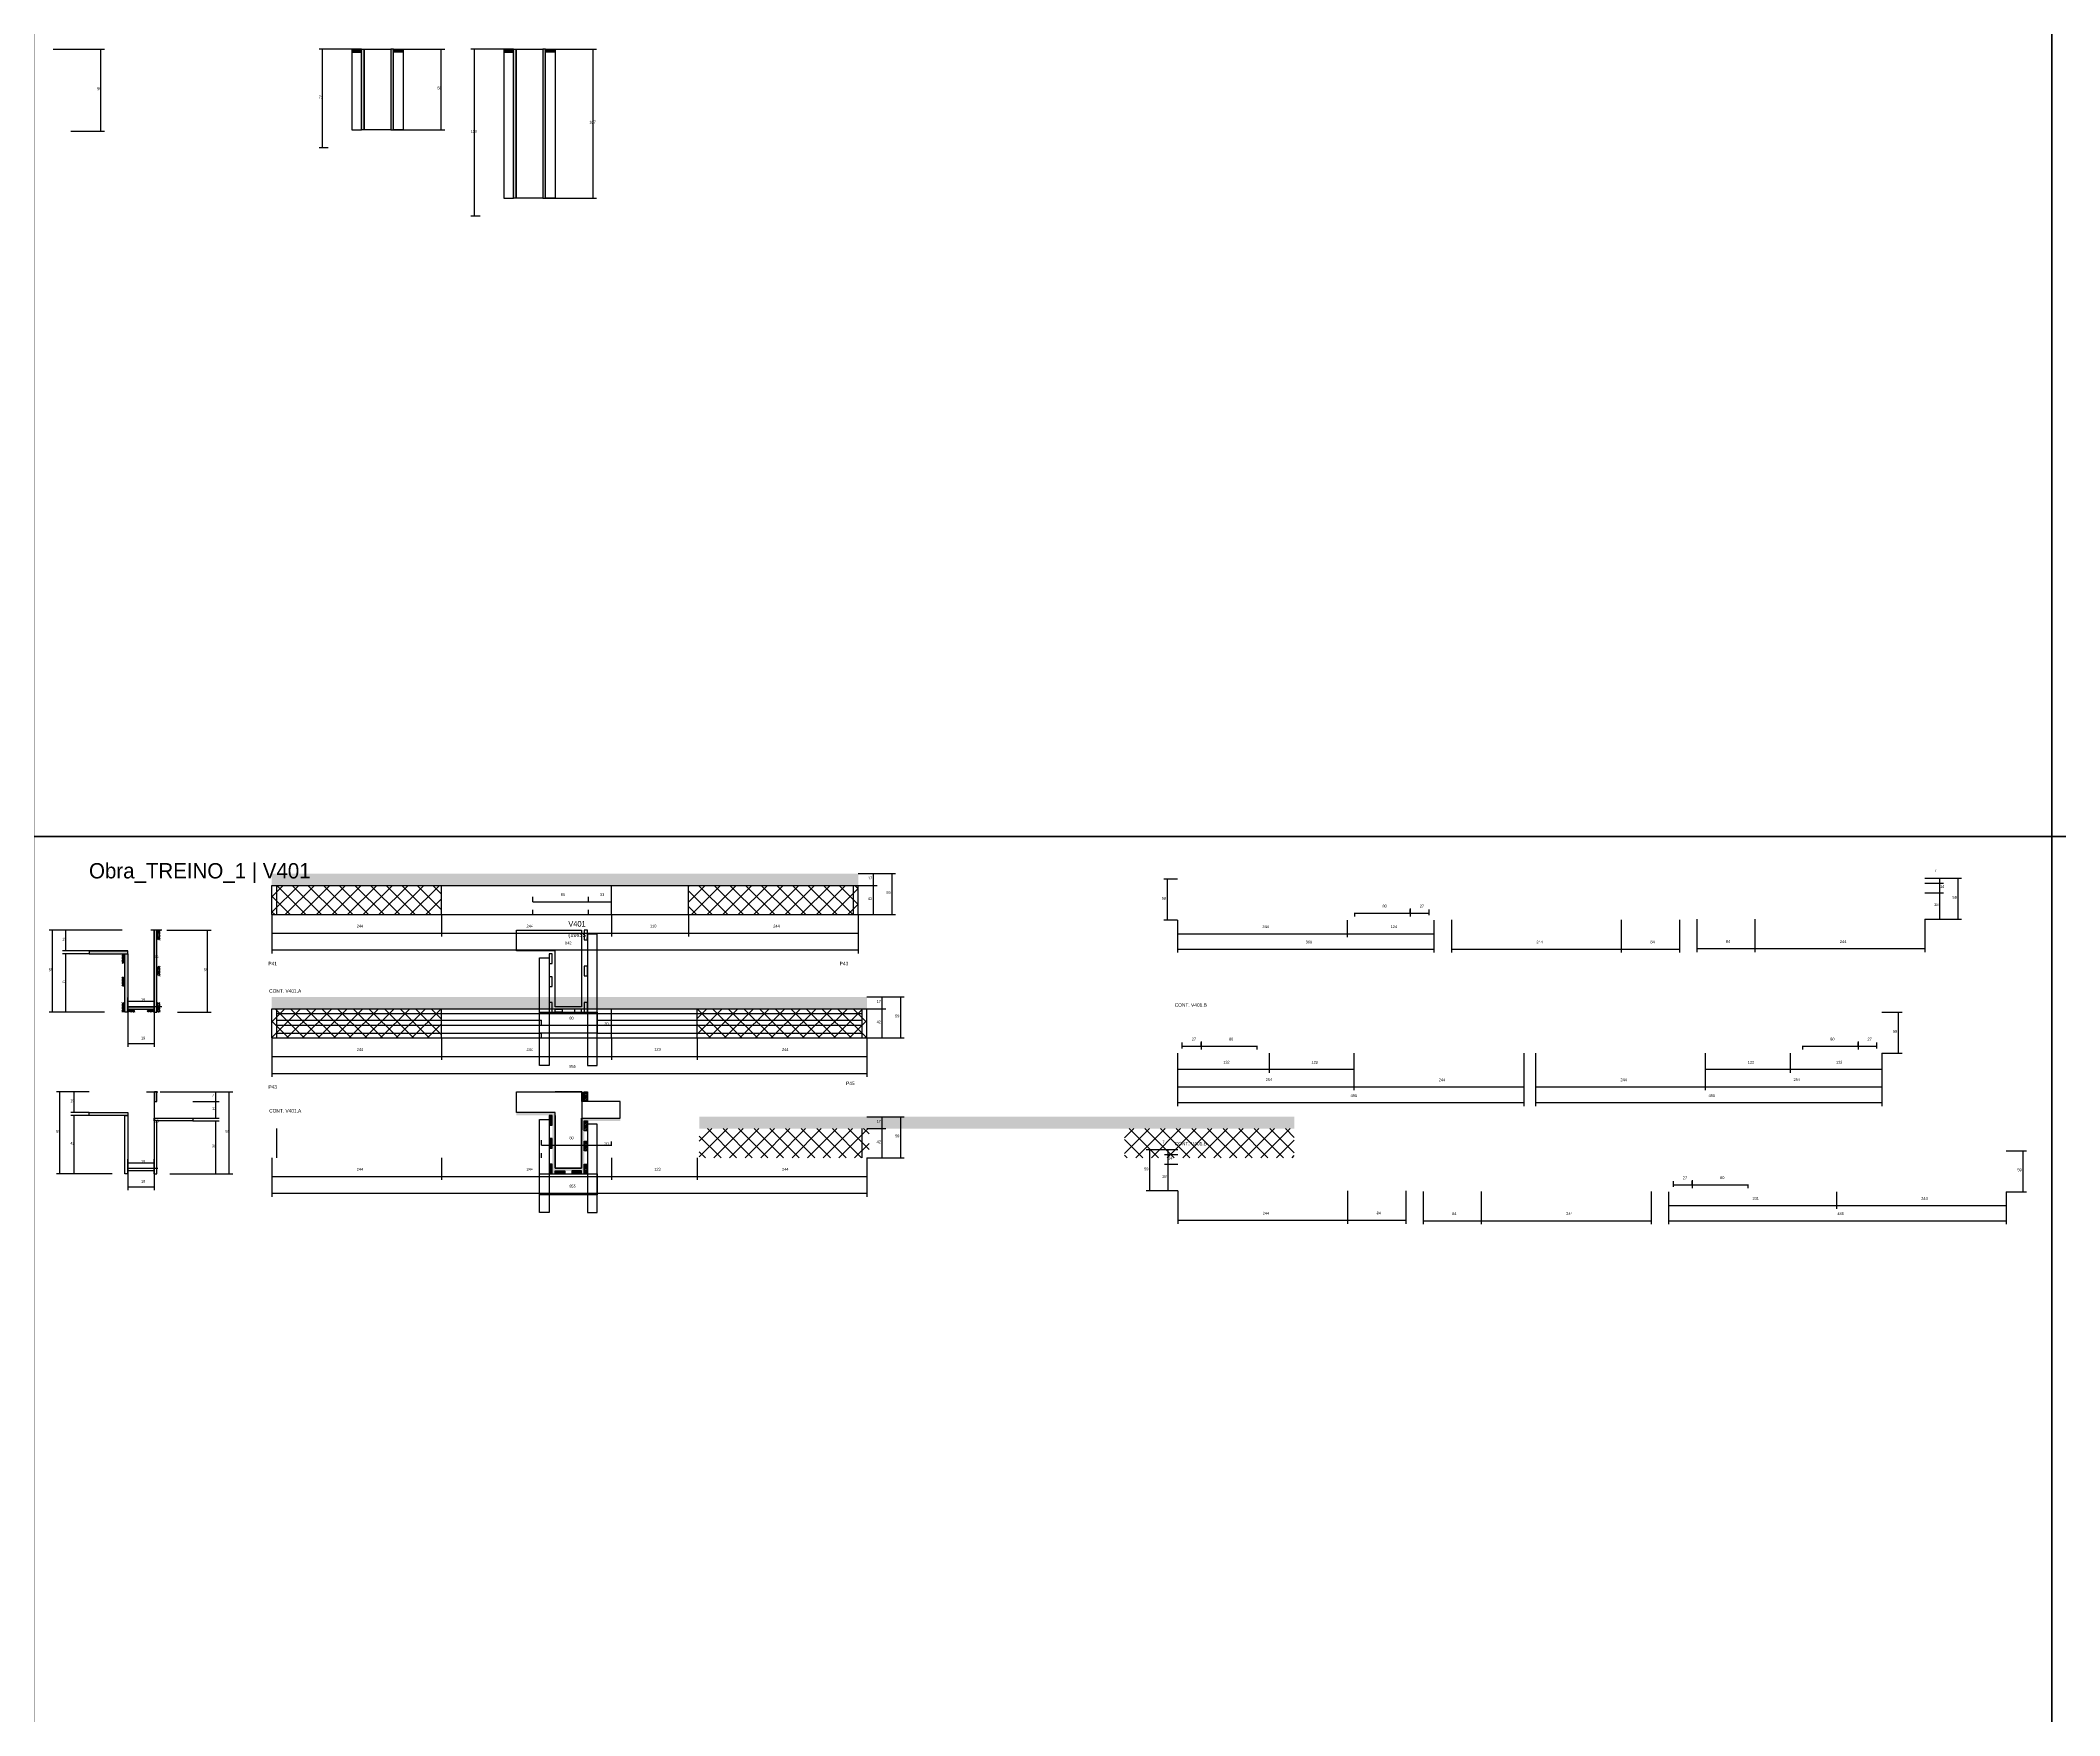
# Model space of a CAD drawing. Header units: metres. Extents: x -132 to 34800, y -36000 to 1848.
# Drawn here: x 29010 to 31911, y -3062 to -656 of the extents above; entities that cross this region are included whole.
import ezdxf

# ---------------------------------------------------------------- set-up
doc = ezdxf.new("R2010")
doc.units = ezdxf.units.M
for name, color, linetype in [('CELL_BORDER', 8, 'Continuous'), ('CONCRETO', 251, 'Continuous'), ('COTA', 4, 'Continuous'), ('Cota Seção (2x)', 4, 'Continuous'), ('Hachura', 253, 'Continuous'), ('LABEL_ID', 3, 'Continuous'), ('Madeira', 126, 'Continuous'), ('NOMENCLATURA', 7, 'Continuous'), ('Painéis', 200, 'Continuous'), ('REAPROVEITAMENTO', 251, 'Continuous'), ('SARR_2.2x7', 40, 'Continuous'), ('SARR_3.5x7', 81, 'Continuous'), ('Texto Seção', 7, 'Continuous')]:
    doc.layers.add(name, color=color, linetype=linetype)

msp = doc.modelspace()

# ---------------------------------------------------------------- hatches: boundary and pattern name
at = {"layer": 'COTA'}
h = msp.add_hatch(dxfattribs=at)
h.set_pattern_fill('AR-CONC', scale=0.03)
h.paths.add_polyline_path([(30185.1, -1870), (30185.1, -1853), (30185.1, -1853), (29342.6, -1853), (29342.6, -1853), (29342.6, -1870), (29342.6, -1870), (30185.1, -1870)])
h = msp.add_hatch(dxfattribs=at)
h.set_pattern_fill('AR-CONC', scale=0.03)
h.paths.add_polyline_path([(30197.6, -2047.2), (30197.6, -2030.2), (30197.6, -2030.2), (29342.6, -2030.2), (29342.6, -2030.2), (29342.6, -2047.2), (29342.6, -2047.2), (30197.6, -2047.2)])
h = msp.add_hatch(dxfattribs=at)
h.set_pattern_fill('AR-CONC', scale=0.03)
h.paths.add_polyline_path([(30811.6, -2219.4), (30811.6, -2202.4), (30811.6, -2202.4), (29956.6, -2202.4), (29956.6, -2202.4), (29956.6, -2219.4), (29956.6, -2219.4), (30811.6, -2219.4)])
at = {"layer": 'Hachura'}
h = msp.add_hatch(dxfattribs=at)
h.set_pattern_fill('ANSI31', scale=0.5)
h.paths.add_polyline_path([(29471.5, -673.2), (29471.5, -668.8), (29471.5, -668.8), (29457.5, -668.8), (29457.5, -668.8), (29457.5, -673.2), (29457.5, -673.2), (29471.5, -673.2)])
h = msp.add_hatch(color=8, dxfattribs=at)
h.dxf.hatch_style = 1
h.paths.add_polyline_path([(29471.5, -784.8), (29475.5, -784.8), (29475.5, -784.8), (29475.5, -668.8), (29475.5, -668.8), (29471.5, -668.8), (29471.5, -668.8), (29471.5, -784.8)])
h = msp.add_hatch(color=8, dxfattribs=at)
h.dxf.hatch_style = 1
h.paths.add_polyline_path([(29513.5, -784.8), (29517.5, -784.8), (29517.5, -784.8), (29517.5, -668.8), (29517.5, -668.8), (29513.5, -668.8), (29513.5, -668.8), (29513.5, -784.8)])
h = msp.add_hatch(dxfattribs=at)
h.set_pattern_fill('ANSI31', scale=0.5)
h.paths.add_polyline_path([(29517.5, -673.2), (29517.5, -668.8), (29517.5, -668.8), (29531.5, -668.8), (29531.5, -668.8), (29531.5, -673.2), (29531.5, -673.2), (29517.5, -673.2)])
h = msp.add_hatch(dxfattribs=at)
h.set_pattern_fill('ANSI31', scale=0.5)
h.paths.add_polyline_path([(29689.9, -673.2), (29689.9, -668.8), (29689.9, -668.8), (29675.9, -668.8), (29675.9, -668.8), (29675.9, -673.2), (29675.9, -673.2), (29689.9, -673.2)])
h = msp.add_hatch(color=8, dxfattribs=at)
h.dxf.hatch_style = 1
h.paths.add_polyline_path([(29689.9, -882.8), (29693.9, -882.8), (29693.9, -882.8), (29693.9, -668.8), (29693.9, -668.8), (29689.9, -668.8), (29689.9, -668.8), (29689.9, -882.8)])
h = msp.add_hatch(color=8, dxfattribs=at)
h.dxf.hatch_style = 1
h.paths.add_polyline_path([(29731.9, -882.8), (29735.9, -882.8), (29735.9, -882.8), (29735.9, -668.8), (29735.9, -668.8), (29731.9, -668.8), (29731.9, -668.8), (29731.9, -882.8)])
h = msp.add_hatch(dxfattribs=at)
h.set_pattern_fill('ANSI31', scale=0.5)
h.paths.add_polyline_path([(29735.9, -673.2), (29735.9, -668.8), (29735.9, -668.8), (29749.9, -668.8), (29749.9, -668.8), (29749.9, -673.2), (29749.9, -673.2), (29735.9, -673.2)])
h = msp.add_hatch(color=8, dxfattribs=at)
h.dxf.hatch_style = 1
h.paths.add_polyline_path([(29177.6, -1934.2), (29173.6, -1934.2), (29173.6, -1934.2), (29173.6, -2052.2), (29173.6, -2052.2), (29177.6, -2052.2), (29177.6, -2052.2), (29177.6, -1934.2)])
h = msp.add_hatch(dxfattribs=at)
h.set_pattern_fill('ANSI31', scale=0.5)
h.paths.add_polyline_path([(29177.6, -1948.2), (29182, -1948.2), (29182, -1948.2), (29182, -1934.2), (29182, -1934.2), (29177.6, -1934.2), (29177.6, -1934.2), (29177.6, -1948.2)])
h = msp.add_hatch(color=8, dxfattribs=at)
h.dxf.hatch_style = 1
h.paths.add_polyline_path([(29135.6, -1968.2), (29135.6, -1964.2), (29135.6, -1964.2), (29080, -1964.2), (29080, -1964.2), (29080, -1968.2), (29080, -1968.2), (29135.6, -1968.2)])
h = msp.add_hatch(dxfattribs=at)
h.set_pattern_fill('ANSI31', scale=0.5)
h.paths.add_polyline_path([(29127.2, -1982.2), (29131.6, -1982.2), (29131.6, -1982.2), (29131.6, -1968.2), (29131.6, -1968.2), (29127.2, -1968.2), (29127.2, -1968.2), (29127.2, -1982.2)])
h = msp.add_hatch(color=8, dxfattribs=at)
h.dxf.hatch_style = 1
h.paths.add_polyline_path([(29135.6, -1964.2), (29131.6, -1964.2), (29131.6, -1964.2), (29131.6, -2052.2), (29131.6, -2052.2), (29135.6, -2052.2), (29135.6, -2052.2), (29135.6, -1964.2)])
h = msp.add_hatch(dxfattribs=at)
h.set_pattern_fill('ANSI31', scale=0.5)
h.paths.add_polyline_path([(29127.2, -2015.2), (29131.6, -2015.2), (29131.6, -2015.2), (29131.6, -2001.2), (29131.6, -2001.2), (29127.2, -2001.2), (29127.2, -2001.2), (29127.2, -2015.2)])
h = msp.add_hatch(dxfattribs=at)
h.set_pattern_fill('ANSI31', scale=0.5)
h.paths.add_polyline_path([(29177.6, -1999.8), (29182, -1999.8), (29182, -1999.8), (29182, -1985.8), (29182, -1985.8), (29177.6, -1985.8), (29177.6, -1985.8), (29177.6, -1999.8)])
h = msp.add_hatch(dxfattribs=at)
h.set_pattern_fill('ANSI31', scale=0.5)
h.paths.add_polyline_path([(29127.2, -2052.2), (29131.6, -2052.2), (29131.6, -2052.2), (29131.6, -2038.2), (29131.6, -2038.2), (29127.2, -2038.2), (29127.2, -2038.2), (29127.2, -2052.2)])
h = msp.add_hatch(color=8, dxfattribs=at)
h.dxf.hatch_style = 1
h.paths.add_polyline_path([(29173.6, -2047.8), (29173.6, -2044.2), (29173.6, -2044.2), (29135.6, -2044.2), (29135.6, -2044.2), (29135.6, -2047.8), (29135.6, -2047.8), (29173.6, -2047.8)])
h = msp.add_hatch(dxfattribs=at)
h.set_pattern_fill('ANSI31', scale=0.5)
h.paths.add_polyline_path([(29135.6, -2052.2), (29135.6, -2047.8), (29135.6, -2047.8), (29145.6, -2047.8), (29145.6, -2047.8), (29145.6, -2052.2), (29145.6, -2052.2), (29135.6, -2052.2)])
h = msp.add_hatch(dxfattribs=at)
h.set_pattern_fill('ANSI31', scale=0.5)
h.paths.add_polyline_path([(29173.6, -2052.2), (29173.6, -2047.8), (29173.6, -2047.8), (29163.6, -2047.8), (29163.6, -2047.8), (29163.6, -2052.2), (29163.6, -2052.2), (29173.6, -2052.2)])
h = msp.add_hatch(dxfattribs=at)
h.set_pattern_fill('ANSI31', scale=0.5)
h.paths.add_polyline_path([(29177.6, -2052.2), (29182, -2052.2), (29182, -2052.2), (29182, -2038.2), (29182, -2038.2), (29177.6, -2038.2), (29177.6, -2038.2), (29177.6, -2052.2)])
h = msp.add_hatch(color=8, dxfattribs=at)
h.dxf.hatch_style = 1
h.paths.add_polyline_path([(29791.6, -2166.4), (29788, -2166.4), (29788, -2166.4), (29788, -2180.4), (29788, -2180.4), (29791.6, -2180.4), (29791.6, -2180.4), (29791.6, -2166.4)])
h = msp.add_hatch(dxfattribs=at)
h.set_pattern_fill('ANSI31', scale=0.5)
h.paths.add_polyline_path([(29796, -2180.4), (29791.6, -2180.4), (29791.6, -2180.4), (29791.6, -2166.4), (29791.6, -2166.4), (29796, -2166.4), (29796, -2166.4), (29796, -2180.4)])
h = msp.add_hatch(color=8, dxfattribs=at)
h.dxf.hatch_style = 1
h.paths.add_polyline_path([(29694, -2200.4), (29694, -2196.4), (29694, -2196.4), (29749.6, -2196.4), (29749.6, -2196.4), (29749.6, -2200.4), (29749.6, -2200.4), (29694, -2200.4)])
h = msp.add_hatch(dxfattribs=at)
h.set_pattern_fill('ANSI31', scale=0.5)
h.paths.add_polyline_path([(29741.2, -2214.4), (29745.6, -2214.4), (29745.6, -2214.4), (29745.6, -2200.4), (29745.6, -2200.4), (29741.2, -2200.4), (29741.2, -2200.4), (29741.2, -2214.4)])
h = msp.add_hatch(color=8, dxfattribs=at)
h.dxf.hatch_style = 1
h.paths.add_polyline_path([(29745.6, -2196.4), (29749.6, -2196.4), (29749.6, -2196.4), (29749.6, -2284.4), (29749.6, -2284.4), (29745.6, -2284.4), (29745.6, -2284.4), (29745.6, -2196.4)])
h = msp.add_hatch(color=8, dxfattribs=at)
h.dxf.hatch_style = 1
h.paths.add_polyline_path([(29787.6, -2204.4), (29791.6, -2204.4), (29791.6, -2204.4), (29791.6, -2284.4), (29791.6, -2284.4), (29787.6, -2284.4), (29787.6, -2284.4), (29787.6, -2204.4)])
h = msp.add_hatch(color=8, dxfattribs=at)
h.dxf.hatch_style = 1
h.paths.add_polyline_path([(29787.6, -2208.4), (29787.6, -2204.4), (29787.6, -2204.4), (29843.2, -2204.4), (29843.2, -2204.4), (29843.2, -2208.4), (29843.2, -2208.4), (29787.6, -2208.4)])
h = msp.add_hatch(dxfattribs=at)
h.set_pattern_fill('ANSI31', scale=0.5)
h.paths.add_polyline_path([(29741.2, -2247.4), (29745.6, -2247.4), (29745.6, -2247.4), (29745.6, -2233.4), (29745.6, -2233.4), (29741.2, -2233.4), (29741.2, -2233.4), (29741.2, -2247.4)])
h = msp.add_hatch(dxfattribs=at)
h.set_pattern_fill('ANSI31', scale=0.5)
h.paths.add_polyline_path([(29796, -2222.4), (29791.6, -2222.4), (29791.6, -2222.4), (29791.6, -2208.4), (29791.6, -2208.4), (29796, -2208.4), (29796, -2208.4), (29796, -2222.4)])
h = msp.add_hatch(dxfattribs=at)
h.set_pattern_fill('ANSI31', scale=0.5)
h.paths.add_polyline_path([(29796, -2251.4), (29791.6, -2251.4), (29791.6, -2251.4), (29791.6, -2237.4), (29791.6, -2237.4), (29796, -2237.4), (29796, -2237.4), (29796, -2251.4)])
h = msp.add_hatch(dxfattribs=at)
h.set_pattern_fill('ANSI31', scale=0.5)
h.paths.add_polyline_path([(29741.2, -2284.4), (29745.6, -2284.4), (29745.6, -2284.4), (29745.6, -2270.4), (29745.6, -2270.4), (29741.2, -2270.4), (29741.2, -2270.4), (29741.2, -2284.4)])
h = msp.add_hatch(color=8, dxfattribs=at)
h.dxf.hatch_style = 1
h.paths.add_polyline_path([(29749.6, -2280), (29749.6, -2276.4), (29749.6, -2276.4), (29787.6, -2276.4), (29787.6, -2276.4), (29787.6, -2280), (29787.6, -2280), (29749.6, -2280)])
h = msp.add_hatch(dxfattribs=at)
h.set_pattern_fill('ANSI31', scale=0.5)
h.paths.add_polyline_path([(29749.6, -2284.4), (29749.6, -2280), (29749.6, -2280), (29763.6, -2280), (29763.6, -2280), (29763.6, -2284.4), (29763.6, -2284.4), (29749.6, -2284.4)])
h = msp.add_hatch(dxfattribs=at)
h.set_pattern_fill('ANSI31', scale=0.5)
h.paths.add_polyline_path([(29787.6, -2284.4), (29787.6, -2280), (29787.6, -2280), (29773.6, -2280), (29773.6, -2280), (29773.6, -2284.4), (29773.6, -2284.4), (29787.6, -2284.4)])
h = msp.add_hatch(dxfattribs=at)
h.set_pattern_fill('ANSI31', scale=0.5)
h.paths.add_polyline_path([(29796, -2284.4), (29791.6, -2284.4), (29791.6, -2284.4), (29791.6, -2270.4), (29791.6, -2270.4), (29796, -2270.4), (29796, -2270.4), (29796, -2284.4)])
at = {"layer": 'REAPROVEITAMENTO'}
h = msp.add_hatch(dxfattribs=at)
h.set_pattern_fill('ANSI37', scale=5)
h.paths.add_polyline_path([(29342.6, -1870), (29342.6, -1912), (29342.6, -1912), (29586.6, -1912), (29586.6, -1912), (29586.6, -1870), (29586.6, -1870), (29342.6, -1870)])
h = msp.add_hatch(dxfattribs=at)
h.set_pattern_fill('ANSI37', scale=5)
h.paths.add_polyline_path([(29941.1, -1870), (29941.1, -1912), (29941.1, -1912), (30185.1, -1912), (30185.1, -1912), (30185.1, -1870), (30185.1, -1870), (29941.1, -1870)])
h = msp.add_hatch(dxfattribs=at)
h.set_pattern_fill('ANSI37', scale=5)
h.paths.add_polyline_path([(29342.6, -2047.2), (29342.6, -2089.2), (29342.6, -2089.2), (29586.6, -2089.2), (29586.6, -2089.2), (29586.6, -2047.2), (29586.6, -2047.2), (29342.6, -2047.2)])
h = msp.add_hatch(dxfattribs=at)
h.set_pattern_fill('ANSI37', scale=5)
h.paths.add_polyline_path([(29953.6, -2047.2), (29953.6, -2089.2), (29953.6, -2089.2), (30197.6, -2089.2), (30197.6, -2089.2), (30197.6, -2047.2), (30197.6, -2047.2), (29953.6, -2047.2)])
h = msp.add_hatch(dxfattribs=at)
h.set_pattern_fill('ANSI37', scale=5)
h.paths.add_polyline_path([(29956.6, -2219.4), (29956.6, -2261.4), (29956.6, -2261.4), (30200.6, -2261.4), (30200.6, -2261.4), (30200.6, -2219.4), (30200.6, -2219.4), (29956.6, -2219.4)])
h = msp.add_hatch(dxfattribs=at)
h.set_pattern_fill('ANSI37', scale=5)
h.paths.add_polyline_path([(30567.6, -2219.4), (30567.6, -2261.4), (30567.6, -2261.4), (30811.6, -2261.4), (30811.6, -2261.4), (30811.6, -2219.4), (30811.6, -2219.4), (30567.6, -2219.4)])

# ---------------------------------------------------------------- linework, layer by layer
at = {"layer": 'CELL_BORDER'}
for points in [[(29000, -1800), (31900, -1800), (31900, 0), (29000, 0)], [(31900, -1800), (34800, -1800), (34800, 0), (31900, 0)], [(29000, -3600), (31900, -3600), (31900, -1800), (29000, -1800)], [(31900, -3600), (34800, -3600), (34800, -1800), (31900, -1800)]]:
    msp.add_lwpolyline(points, close=True, dxfattribs=at)
at = {"layer": 'CONCRETO'}
for points in [[(29475.5, -668.8), (29475.5, -668.8), (29513.5, -668.8), (29513.5, -696.8), (29513.5, -696.8), (29513.5, -784.8), (29475.5, -784.8), (29475.5, -668.8)], [(29693.9, -668.8), (29693.9, -668.8), (29731.9, -668.8), (29731.9, -696.8), (29731.9, -696.8), (29731.9, -882.8), (29693.9, -882.8), (29693.9, -668.8)], [(29694, -1964.2), (29694, -1934.2), (29749.6, -1934.2), (29749.6, -1934.2), (29787.6, -1934.2), (29787.6, -2044.2), (29749.6, -2044.2), (29749.6, -1964.2)], [(29694, -2196.4), (29694, -2166.4), (29749.6, -2166.4), (29749.6, -2166.4), (29788, -2166.4), (29787.6, -2276.4), (29749.6, -2276.4), (29749.6, -2196.4)]]:
    msp.add_lwpolyline(points, close=True, dxfattribs=at)
msp.add_lwpolyline([(29749.6, -2200.4), (29749.6, -2276.4), (29787.6, -2276.4), (29787.6, -2204.4), (29843.2, -2204.4), (29843.2, -2180.4), (29788, -2180.4), (29788, -2166.4), (29749.6, -2166.4)], dxfattribs=at)
at = {"layer": 'COTA'}
for p, q in [((29028.5, -668.8), (29102, -668.8)), ((29097, -786.8), (29097, -668.8)), ((29471.5, -668.8), (29410.4, -668.8)), ((29415.4, -810.8), (29415.4, -668.8)), ((29517.5, -668.8), (29591, -668.8)), ((29586, -784.8), (29586, -668.8)), ((29689.9, -668.8), (29628.7, -668.8)), ((29633.7, -908.8), (29633.7, -668.8)), ((29735.9, -668.8), (29809.3, -668.8)), ((29804.3, -882.8), (29804.3, -668.8)), ((29053.7, -786.8), (29102, -786.8)), ((29423.7, -810.8), (29410.4, -810.8)), ((29517.5, -784.8), (29591, -784.8)), ((29735.9, -882.8), (29809.3, -882.8)), ((29642.1, -908.8), (29628.7, -908.8)), ((30185.1, -1853), (30212.1, -1853)), ((30207.1, -1870), (30207.1, -1853)), ((30185.1, -1870), (30212.1, -1870)), ((30185.1, -1870), (30212.1, -1870)), ((30207.1, -1912), (30207.1, -1870)), ((29342.6, -1912), (29342.6, -1943.5)), ((29342.6, -1912), (29342.6, -1967.8)), ((29586.6, -1912), (29586.6, -1943.5)), ((29586.6, -1912), (29586.6, -1943.5)), ((29717.6, -1893.5), (29717.6, -1888.5)), ((29717.6, -1893.5), (29797.6, -1893.5)), ((29797.6, -1893.5), (29797.6, -1888.5)), ((29830.6, -1912), (29830.6, -1943.5)), ((30185.1, -1912), (30185.1, -1967.8)), ((30185.1, -1912), (30212.1, -1912)), ((29127.6, -1934.2), (29022.6, -1934.2)), ((29027.6, -2052.2), (29027.6, -1934.2)), ((29080, -1934.2), (29041.9, -1934.2)), ((29046.9, -1964.2), (29046.9, -1934.2)), ((29191.6, -1934.2), (29255.4, -1934.2)), ((29250.4, -2052.2), (29250.4, -1934.2)), ((29342.6, -1938.5), (29586.6, -1938.5)), ((29586.6, -1938.5), (29830.6, -1938.5)), ((30643.8, -1920), (30643.8, -1944.4)), ((30643.8, -1920), (30643.8, -1966.5)), ((30643.8, -1939.4), (30887.8, -1939.4)), ((30887.8, -1920), (30887.8, -1944.4)), ((30887.8, -1920), (30887.8, -1944.4)), ((30887.8, -1939.4), (31012.3, -1939.4)), ((31012.3, -1920), (31012.3, -1944.4)), ((31012.3, -1920), (31012.3, -1966.5)), ((29080, -1964.2), (29041.9, -1964.2)), ((29080, -1968.2), (29041.9, -1968.2)), ((29046.9, -2052.2), (29046.9, -1968.2)), ((29342.6, -1962.8), (30185.1, -1962.8)), ((30643.8, -1961.5), (31012.3, -1961.5)), ((30197.6, -2030.2), (30224.6, -2030.2)), ((30219.6, -2047.2), (30219.6, -2030.2)), ((29102, -2052.2), (29022.6, -2052.2)), ((29102, -2052.2), (29041.9, -2052.2)), ((29135.6, -2052.2), (29135.6, -2101.9)), ((29173.6, -2052.2), (29173.6, -2101.9)), ((29207.2, -2052.2), (29255.4, -2052.2)), ((30197.6, -2047.2), (30224.6, -2047.2)), ((30197.6, -2047.2), (30224.6, -2047.2)), ((30219.6, -2089.2), (30219.6, -2047.2)), ((29730.1, -2070.7), (29730.1, -2065.7)), ((29730.1, -2070.7), (29810.1, -2070.7)), ((29810.1, -2070.7), (29810.1, -2065.7)), ((29135.6, -2096.9), (29173.6, -2096.9)), ((29342.6, -2089.2), (29342.6, -2120.7)), ((29342.6, -2089.2), (29342.6, -2145)), ((29342.6, -2115.7), (29586.6, -2115.7)), ((29586.6, -2089.2), (29586.6, -2120.7)), ((29586.6, -2089.2), (29586.6, -2120.7)), ((29586.6, -2115.7), (29830.6, -2115.7)), ((29830.6, -2089.2), (29830.6, -2120.7)), ((30197.6, -2089.2), (30197.6, -2145)), ((30197.6, -2089.2), (30224.6, -2089.2)), ((30643.8, -2111.1), (30643.8, -2139.2)), ((30643.8, -2111.1), (30643.8, -2187)), ((30775.3, -2111.1), (30775.3, -2139.2)), ((30897.3, -2111.1), (30897.3, -2164.3)), ((31141.3, -2111.1), (31141.3, -2164.3)), ((31141.3, -2111.1), (31141.3, -2187)), ((31158.1, -2111.1), (31158.1, -2164.3)), ((31158.1, -2111.1), (31158.1, -2187)), ((31402.1, -2111.1), (31402.1, -2164.3)), ((31524.1, -2111.1), (31524.1, -2139.2)), ((31655.6, -2111.1), (31655.6, -2139.2)), ((31655.6, -2111.1), (31655.6, -2187)), ((29342.6, -2140), (30197.6, -2140)), ((30643.8, -2134.2), (30775.3, -2134.2)), ((31524.1, -2134.2), (31655.6, -2134.2)), ((29080, -2166.4), (29033.2, -2166.4)), ((29038.2, -2284.4), (29038.2, -2166.4)), ((29080, -2166.4), (29053.7, -2166.4)), ((29058.7, -2196.4), (29058.7, -2166.4)), ((29182, -2166.4), (29286.5, -2166.4)), ((29229.2, -2166.4), (29267.2, -2166.4)), ((29262.2, -2180.4), (29262.2, -2166.4)), ((29281.5, -2284.4), (29281.5, -2166.4)), ((30897.3, -2159.3), (31141.3, -2159.3)), ((31158.1, -2159.3), (31402.1, -2159.3)), ((29080, -2196.4), (29053.7, -2196.4)), ((29080, -2200.4), (29053.7, -2200.4)), ((29058.7, -2284.4), (29058.7, -2200.4)), ((29229.2, -2180.4), (29267.2, -2180.4)), ((29229.2, -2180.4), (29267.2, -2180.4)), ((29229.2, -2204.4), (29267.2, -2204.4)), ((29262.2, -2204.4), (29262.2, -2180.4)), ((30197.6, -2202.4), (30224.6, -2202.4)), ((30219.6, -2219.4), (30219.6, -2202.4)), ((30643.8, -2182), (31141.3, -2182)), ((31158.1, -2182), (31655.6, -2182)), ((29229.2, -2208.4), (29267.2, -2208.4)), ((29262.2, -2284.4), (29262.2, -2208.4)), ((30197.6, -2219.4), (30224.6, -2219.4)), ((30197.6, -2219.4), (30224.6, -2219.4)), ((30219.6, -2261.4), (30219.6, -2219.4)), ((29342.6, -2261.4), (29342.6, -2292.9)), ((29342.6, -2261.4), (29342.6, -2317.2)), ((29586.6, -2261.4), (29586.6, -2292.9)), ((29586.6, -2261.4), (29586.6, -2292.9)), ((29730.1, -2242.9), (29730.1, -2237.9)), ((29730.1, -2242.9), (29810.1, -2242.9)), ((29810.1, -2242.9), (29810.1, -2237.9)), ((29830.6, -2261.4), (29830.6, -2292.9)), ((30197.6, -2261.4), (30197.6, -2317.2)), ((30197.6, -2261.4), (30224.6, -2261.4)), ((29077.3, -2284.4), (29033.2, -2284.4)), ((29113.2, -2284.4), (29053.7, -2284.4)), ((29135.6, -2284.4), (29135.6, -2307.8)), ((29173.6, -2284.4), (29173.6, -2307.8)), ((29196, -2284.4), (29286.5, -2284.4)), ((29196, -2284.4), (29267.2, -2284.4)), ((29342.6, -2287.9), (29586.6, -2287.9)), ((29586.6, -2287.9), (29830.6, -2287.9)), ((29135.6, -2302.8), (29173.6, -2302.8)), ((29342.6, -2312.2), (30197.6, -2312.2)), ((31349.4, -2310.1), (31349.4, -2334.6)), ((31349.4, -2310.1), (31349.4, -2356.7)), ((31590.4, -2310.1), (31590.4, -2334.6)), ((31590.4, -2310.1), (31590.4, -2334.6)), ((31834.4, -2310.1), (31834.4, -2334.6)), ((31834.4, -2310.1), (31834.4, -2356.7)), ((31349.4, -2329.6), (31590.4, -2329.6)), ((31590.4, -2329.6), (31834.4, -2329.6)), ((31349.4, -2351.7), (31834.4, -2351.7))]:
    msp.add_line(p, q, dxfattribs=at)
at = {"layer": 'Cota Seção (2x)'}
for p, q in [((30185.1, -1853), (30238.7, -1853)), ((30233.7, -1912), (30233.7, -1853)), ((30643.8, -1861), (30624.3, -1861)), ((30629.3, -1920), (30629.3, -1861)), ((31717.5, -1859.6), (31770.4, -1859.6)), ((31717.5, -1859.6), (31744.2, -1859.6)), ((31717.5, -1866.6), (31744.2, -1866.6)), ((31717.5, -1866.6), (31744.2, -1866.6)), ((31717.5, -1880.6), (31744.2, -1880.6)), ((31717.5, -1880.6), (31744.2, -1880.6)), ((31739.2, -1866.6), (31739.2, -1859.6)), ((31739.2, -1880.6), (31739.2, -1866.6)), ((31739.2, -1918.6), (31739.2, -1880.6)), ((31765.4, -1918.6), (31765.4, -1859.6)), ((29797.6, -1893.5), (29797.6, -1888.5)), ((29797.6, -1893.5), (29830.6, -1893.5)), ((29830.6, -1894.8), (29830.6, -1888.5)), ((29830.6, -1912), (29830.6, -1943.5)), ((29941.1, -1912), (29941.1, -1943.5)), ((29941.1, -1912), (29941.1, -1943.5)), ((30185.1, -1912), (30185.1, -1943.5)), ((30185.1, -1912), (30238.7, -1912)), ((30898.3, -1909.5), (30898.3, -1914.8)), ((30898.3, -1909.8), (30978.3, -1909.8)), ((30978.3, -1903.2), (30978.3, -1914.8)), ((30978.3, -1909.8), (30978.3, -1904.8)), ((30978.3, -1909.8), (31005.3, -1909.8)), ((31005.3, -1913), (31005.3, -1904.8)), ((29184.6, -1934.2), (29168.6, -1934.2)), ((29173.6, -2044.2), (29173.6, -1934.2)), ((29830.6, -1938.5), (29941.1, -1938.5)), ((29941.1, -1938.5), (30185.1, -1938.5)), ((30643.8, -1920), (30624.3, -1920)), ((31037.4, -1919.3), (31037.4, -1966.5)), ((31281.4, -1919.3), (31281.4, -1966.5)), ((31281.4, -1919.3), (31281.4, -1966.5)), ((31364.9, -1919.3), (31364.9, -1966.5)), ((31390, -1918.6), (31390, -1965.8)), ((31473.5, -1918.6), (31473.5, -1965.8)), ((31473.5, -1918.6), (31473.5, -1965.8)), ((31717.5, -1918.6), (31717.5, -1965.8)), ((31717.5, -1918.6), (31744.2, -1918.6)), ((31717.5, -1918.6), (31770.4, -1918.6)), ((31037.4, -1961.5), (31281.4, -1961.5)), ((31281.4, -1961.5), (31364.9, -1961.5)), ((31390, -1960.8), (31473.5, -1960.8)), ((31473.5, -1960.8), (31717.5, -1960.8)), ((30197.6, -2030.2), (30251.2, -2030.2)), ((30246.2, -2089.2), (30246.2, -2030.2)), ((29135.6, -2052.2), (29135.6, -2031.2)), ((29135.6, -2036.2), (29173.6, -2036.2)), ((29184.6, -2044.2), (29168.6, -2044.2)), ((29173.6, -2052.2), (29173.6, -2031.2)), ((31655.6, -2052.1), (31684.8, -2052.1)), ((31679.8, -2111.1), (31679.8, -2052.1)), ((29810.1, -2070.7), (29810.1, -2065.7)), ((29810.1, -2070.7), (29830.6, -2070.7)), ((29830.6, -2072), (29830.6, -2065.7)), ((29830.6, -2089.2), (29830.6, -2120.7)), ((29830.6, -2115.7), (29953.6, -2115.7)), ((29953.6, -2089.2), (29953.6, -2120.7)), ((29953.6, -2089.2), (29953.6, -2120.7)), ((29953.6, -2115.7), (30197.6, -2115.7)), ((30197.6, -2089.2), (30197.6, -2120.7)), ((30197.6, -2089.2), (30251.2, -2089.2)), ((30643.8, -2111.1), (30643.8, -2164.3)), ((30650.7, -2104.1), (30650.7, -2095.9)), ((30650.7, -2100.9), (30677.8, -2100.9)), ((30677.8, -2094.3), (30677.8, -2105.9)), ((30677.8, -2100.9), (30677.8, -2095.9)), ((30677.8, -2100.9), (30757.8, -2100.9)), ((30757.8, -2100.6), (30757.8, -2105.9)), ((30775.3, -2111.1), (30775.3, -2139.2)), ((30897.3, -2111.1), (30897.3, -2139.2)), ((30897.3, -2111.1), (30897.3, -2164.3)), ((31402.1, -2111.1), (31402.1, -2139.2)), ((31402.1, -2111.1), (31402.1, -2164.3)), ((31524.1, -2111.1), (31524.1, -2139.2)), ((31541.6, -2100.6), (31541.6, -2105.9)), ((31541.6, -2100.9), (31621.6, -2100.9)), ((31621.6, -2094.3), (31621.6, -2105.9)), ((31621.6, -2100.9), (31621.6, -2095.9)), ((31621.6, -2100.9), (31648.6, -2100.9)), ((31648.6, -2104.1), (31648.6, -2095.9)), ((31655.6, -2111.1), (31684.8, -2111.1)), ((31655.6, -2111.1), (31655.6, -2164.3)), ((30775.3, -2134.2), (30897.3, -2134.2)), ((31402.1, -2134.2), (31524.1, -2134.2)), ((29162.6, -2166.4), (29179, -2166.4)), ((29174, -2276.4), (29174, -2166.4)), ((30643.8, -2159.3), (30897.3, -2159.3)), ((31402.1, -2159.3), (31655.6, -2159.3)), ((30197.6, -2202.4), (30251.2, -2202.4)), ((30246.2, -2261.4), (30246.2, -2202.4)), ((29810.1, -2242.9), (29810.1, -2237.9)), ((29810.1, -2242.9), (29830.6, -2242.9)), ((29830.6, -2244.1), (29830.6, -2237.9)), ((29830.6, -2261.4), (29830.6, -2292.9)), ((29953.6, -2261.4), (29953.6, -2292.9)), ((29953.6, -2261.4), (29953.6, -2292.9)), ((30197.6, -2261.4), (30197.6, -2292.9)), ((30197.6, -2261.4), (30251.2, -2261.4)), ((30644.2, -2249.8), (30599, -2249.8)), ((30604, -2308.8), (30604, -2249.8)), ((30644.2, -2249.8), (30625.2, -2249.8)), ((30644.2, -2256.8), (30625.2, -2256.8)), ((30644.2, -2256.8), (30625.2, -2256.8)), ((30630.2, -2256.8), (30630.2, -2249.8)), ((30630.2, -2270.8), (30630.2, -2256.8)), ((31834.4, -2251.1), (31863.6, -2251.1)), ((31858.6, -2310.1), (31858.6, -2251.1)), ((29135.6, -2284.4), (29135.6, -2263.4)), ((29135.6, -2268.4), (29173.6, -2268.4)), ((29162.6, -2276.4), (29179, -2276.4)), ((29173.6, -2284.4), (29173.6, -2263.4)), ((29830.6, -2287.9), (29953.6, -2287.9)), ((29953.6, -2287.9), (30197.6, -2287.9)), ((30644.2, -2270.8), (30625.2, -2270.8)), ((30644.2, -2270.8), (30625.2, -2270.8)), ((30630.2, -2308.8), (30630.2, -2270.8)), ((30644.2, -2308.8), (30599, -2308.8)), ((30644.2, -2308.8), (30625.2, -2308.8)), ((30644.2, -2308.8), (30644.2, -2356)), ((30888.2, -2308.8), (30888.2, -2356)), ((30888.2, -2308.8), (30888.2, -2356)), ((30971.7, -2308.8), (30971.7, -2356)), ((30996.8, -2309.5), (30996.8, -2356.7)), ((31080.3, -2309.5), (31080.3, -2356.7)), ((31080.3, -2309.5), (31080.3, -2356.7)), ((31324.3, -2309.5), (31324.3, -2356.7)), ((31356.4, -2303.1), (31356.4, -2295)), ((31356.4, -2300), (31383.4, -2300)), ((31383.4, -2293.4), (31383.4, -2305)), ((31383.4, -2300), (31383.4, -2295)), ((31383.4, -2300), (31463.4, -2300)), ((31463.4, -2299.7), (31463.4, -2305)), ((31834.4, -2310.1), (31863.6, -2310.1)), ((30644.2, -2351), (30888.2, -2351)), ((30888.2, -2351), (30971.7, -2351)), ((30996.8, -2351.7), (31080.3, -2351.7)), ((31080.3, -2351.7), (31324.3, -2351.7))]:
    msp.add_line(p, q, dxfattribs=at)
at = {"layer": 'Madeira'}
for points in [[(29471.5, -673.2), (29471.5, -668.8), (29457.5, -668.8), (29457.5, -673.2)], [(29471.5, -668.8), (29457.5, -668.8), (29457.5, -784.8), (29471.5, -784.8)], [(29517.5, -673.2), (29517.5, -668.8), (29531.5, -668.8), (29531.5, -673.2)], [(29517.5, -668.8), (29531.5, -668.8), (29531.5, -784.8), (29517.5, -784.8)], [(29689.9, -673.2), (29689.9, -668.8), (29675.9, -668.8), (29675.9, -673.2)], [(29689.9, -668.8), (29675.9, -668.8), (29675.9, -882.8), (29689.9, -882.8)], [(29735.9, -673.2), (29735.9, -668.8), (29749.9, -668.8), (29749.9, -673.2)], [(29735.9, -668.8), (29749.9, -668.8), (29749.9, -882.8), (29735.9, -882.8)], [(29791.6, -1948.2), (29796, -1948.2), (29796, -1934.2), (29791.6, -1934.2)], [(29741.2, -1982.2), (29745.6, -1982.2), (29745.6, -1968.2), (29741.2, -1968.2)], [(29741.2, -2015.2), (29745.6, -2015.2), (29745.6, -2001.2), (29741.2, -2001.2)], [(29791.6, -1999.8), (29796, -1999.8), (29796, -1985.8), (29791.6, -1985.8)], [(29741.2, -2052.2), (29745.6, -2052.2), (29745.6, -2038.2), (29741.2, -2038.2)], [(29749.6, -2052.2), (29749.6, -2047.8), (29759.6, -2047.8), (29759.6, -2052.2)], [(29787.6, -2052.2), (29787.6, -2047.8), (29777.6, -2047.8), (29777.6, -2052.2)], [(29791.6, -2052.2), (29796, -2052.2), (29796, -2038.2), (29791.6, -2038.2)], [(29796, -2180.4), (29791.6, -2180.4), (29791.6, -2166.4), (29796, -2166.4)], [(29741.2, -2214.4), (29745.6, -2214.4), (29745.6, -2200.4), (29741.2, -2200.4)], [(29741.2, -2247.4), (29745.6, -2247.4), (29745.6, -2233.4), (29741.2, -2233.4)], [(29796, -2222.4), (29791.6, -2222.4), (29791.6, -2208.4), (29796, -2208.4)], [(29796, -2251.4), (29791.6, -2251.4), (29791.6, -2237.4), (29796, -2237.4)], [(29741.2, -2284.4), (29745.6, -2284.4), (29745.6, -2270.4), (29741.2, -2270.4)], [(29749.6, -2284.4), (29749.6, -2280), (29763.6, -2280), (29763.6, -2284.4)], [(29787.6, -2284.4), (29787.6, -2280), (29773.6, -2280), (29773.6, -2284.4)], [(29796, -2284.4), (29791.6, -2284.4), (29791.6, -2270.4), (29796, -2270.4)]]:
    msp.add_lwpolyline(points, close=True, dxfattribs=at)
at = {"layer": 'Painéis'}
for p, q in [((29342.6, -1870), (30185.1, -1870)), ((29342.6, -1912), (29342.6, -1870)), ((29586.6, -1912), (29586.6, -1870)), ((29830.6, -1912), (29830.6, -1870)), ((29941.1, -1912), (29941.1, -1870)), ((30185.1, -1912), (30185.1, -1870)), ((29342.6, -1912), (30185.1, -1912)), ((29080, -1964.2), (29135.6, -1964.2)), ((29135.6, -2044.2), (29173.6, -2044.2)), ((29342.6, -2047.2), (30197.6, -2047.2)), ((29342.6, -2089.2), (29342.6, -2047.2)), ((29586.6, -2089.2), (29586.6, -2047.2)), ((29830.6, -2089.2), (29830.6, -2047.2)), ((29953.6, -2089.2), (29953.6, -2047.2)), ((30197.6, -2089.2), (30197.6, -2047.2)), ((29342.6, -2089.2), (30197.6, -2089.2))]:
    msp.add_line(p, q, dxfattribs=at)
for points in [[(29471.5, -668.8), (29475.5, -668.8), (29475.5, -784.8), (29471.5, -784.8)], [(29517.5, -668.8), (29513.5, -668.8), (29513.5, -784.8), (29517.5, -784.8)], [(29689.9, -668.8), (29693.9, -668.8), (29693.9, -882.8), (29689.9, -882.8)], [(29735.9, -668.8), (29731.9, -668.8), (29731.9, -882.8), (29735.9, -882.8)], [(29177.6, -1934.2), (29173.6, -1934.2), (29173.6, -2052.2), (29177.6, -2052.2)], [(29135.6, -1968.2), (29135.6, -1964.2), (29080, -1964.2), (29080, -1968.2)], [(29131.6, -1968.2), (29135.6, -1968.2), (29135.6, -2052.2), (29131.6, -2052.2)], [(29173.6, -2047.8), (29173.6, -2044.2), (29135.6, -2044.2), (29135.6, -2047.8)], [(29177.6, -2166.4), (29174, -2166.4), (29174, -2180.4), (29177.6, -2180.4)], [(29080, -2200.4), (29080, -2196.4), (29135.6, -2196.4), (29135.6, -2200.4)], [(29131.6, -2200.4), (29135.6, -2200.4), (29135.6, -2284.4), (29131.6, -2284.4)], [(29173.6, -2208.4), (29173.6, -2204.4), (29229.2, -2204.4), (29229.2, -2208.4)], [(29177.6, -2208.4), (29173.6, -2208.4), (29173.6, -2284.4), (29177.6, -2284.4)], [(29135.6, -2280), (29135.6, -2276.4), (29173.6, -2276.4), (29173.6, -2280)]]:
    msp.add_lwpolyline(points, close=True, dxfattribs=at)
at = {"layer": 'SARR_2.2x7'}
for p, q in [((29349.6, -1912), (29349.6, -1870)), ((30178.1, -1912), (30178.1, -1870)), ((29717.6, -1893.5), (29717.6, -1886.5)), ((29717.6, -1912), (29717.6, -1905)), ((29797.6, -1893.5), (29797.6, -1886.5)), ((29797.6, -1912), (29797.6, -1905)), ((29349.6, -2089.2), (29349.6, -2047.2)), ((29349.6, -2054.2), (29586.6, -2054.2)), ((29586.6, -2054.2), (29830.6, -2054.2)), ((29830.6, -2054.2), (29953.6, -2054.2)), ((29953.6, -2054.2), (30190.6, -2054.2)), ((30190.6, -2089.2), (30190.6, -2047.2)), ((29349.6, -2063.7), (29586.6, -2063.7)), ((29349.6, -2070.7), (29586.6, -2070.7)), ((29349.6, -2082.2), (29586.6, -2082.2)), ((29586.6, -2063.7), (29730.1, -2063.7)), ((29586.6, -2070.7), (29730.1, -2070.7)), ((29586.6, -2082.2), (29730.1, -2082.2)), ((29730.1, -2070.7), (29730.1, -2063.7)), ((29730.1, -2089.2), (29730.1, -2082.2)), ((29810.1, -2070.7), (29810.1, -2063.7)), ((29810.1, -2063.7), (29830.6, -2063.7)), ((29810.1, -2070.7), (29830.6, -2070.7)), ((29810.1, -2089.2), (29810.1, -2082.2)), ((29810.1, -2082.2), (29830.6, -2082.2)), ((29830.6, -2063.7), (29953.6, -2063.7)), ((29830.6, -2070.7), (29953.6, -2070.7)), ((29830.6, -2082.2), (29953.6, -2082.2)), ((29953.6, -2063.7), (30190.6, -2063.7)), ((29953.6, -2070.7), (30190.6, -2070.7)), ((29953.6, -2082.2), (30190.6, -2082.2)), ((29349.6, -2261.4), (29349.6, -2219.4)), ((30190.6, -2261.4), (30190.6, -2219.4)), ((29730.1, -2242.9), (29730.1, -2235.9)), ((29730.1, -2261.4), (29730.1, -2254.4)), ((29810.1, -2242.9), (29810.1, -2235.9)), ((29810.1, -2261.4), (29810.1, -2254.4))]:
    msp.add_line(p, q, dxfattribs=at)
at = {"layer": 'SARR_3.5x7'}
for points in [[(29810, -1940.2), (29796, -1940.2), (29796, -2128.7), (29810, -2128.7)], [(29727.2, -1974.2), (29741.2, -1974.2), (29741.2, -2128.7), (29727.2, -2128.7)], [(29727.2, -2052.2), (29810, -2052.2), (29810, -2082.3), (29727.2, -2082.3)], [(29727.2, -2206.4), (29741.2, -2206.4), (29741.2, -2340), (29727.2, -2340)], [(29810, -2212.8), (29796, -2212.8), (29796, -2340), (29810, -2340)], [(29727.2, -2284.4), (29810, -2284.4), (29810, -2314.5), (29727.2, -2314.5)]]:
    msp.add_lwpolyline(points, close=True, dxfattribs=at)

# ---------------------------------------------------------------- texts
at = {"layer": 'COTA'}
for s, p in [('59', (29091.5, -727.8)), ('58', (29580.5, -726.8)), ('71', (29409.9, -739.8)), ('107', (29798.8, -775.8)), ('120', (29628.2, -788.8)), ('80', (29757.6, -1885.4)), ('17', (30199, -1861.5)), ('42', (30199, -1891)), ('244', (29464.6, -1930.5)), ('244', (29708.6, -1930.5)), ('244', (30765.8, -1931.4)), ('124', (30950, -1931.3)), ('15', (29041.4, -1949.2)), ('842', (29763.9, -1954.7)), ('368', (30828, -1953.2)), ('59', (29022.1, -1993.2)), ('59', (29244.9, -1993.2)), ('42', (29041.4, -2010.2)), ('80', (29770.1, -2062.6)), ('17', (30211.5, -2038.7)), ('19', (29154.6, -2091.4)), ('42', (30211.5, -2068.2)), ('244', (29464.6, -2107.7)), ('244', (29708.6, -2107.7)), ('855', (29770.1, -2131.9)), ('132', (30709.5, -2126)), ('132', (31589.8, -2126)), ('7', (29256.7, -2173.4)), ('498', (30892.5, -2173.9)), ('244', (31019.3, -2151.3)), ('244', (31280.1, -2151.3)), ('498', (31406.8, -2173.9)), ('15', (29053.2, -2181.4)), ('12', (29256.7, -2192.4)), ('59', (29032.7, -2225.4)), ('59', (29276, -2225.4)), ('80', (29770.1, -2234.7)), ('17', (30211.5, -2210.9)), ('42', (29053.2, -2242.4)), ('38', (29256.7, -2246.4)), ('42', (30211.5, -2240.4)), ('244', (29464.6, -2279.8)), ('244', (29708.6, -2279.8)), ('19', (29154.6, -2297.3)), ('855', (29770.1, -2304)), ('241', (31469.9, -2321.6)), ('244', (31712.4, -2321.6)), ('485', (31591.9, -2343.5))]:
    msp.add_text(s, height=4, dxfattribs=at).set_placement(p)
at = {"layer": 'Cota Seção (2x)'}
for s, p in [('7', (31731.2, -1850.7)), ('33', (29814.1, -1885.3)), ('59', (30225.6, -1882.5)), ('14', (31739.2, -1873.6)), ('59', (31757.3, -1889.1)), ('59', (30621.2, -1890.5)), ('80', (30938.3, -1901.7)), ('27', (30991.8, -1901.8)), ('38', (31731, -1899.6)), ('110', (29885.9, -1930.4)), ('244', (30063.1, -1930.5)), ('55', (29173.6, -1974.2)), ('244', (31159.4, -1953.4)), ('84', (31323.2, -1953.2)), ('84', (31431.8, -1952.5)), ('244', (31595.5, -1952.7)), ('19', (29154.6, -2036.2)), ('59', (30238.1, -2059.7)), ('20', (29820.4, -2070.7)), ('80', (30717.8, -2092.8)), ('80', (31581.6, -2092.8)), ('59', (31671.6, -2081.6)), ('123', (29892.1, -2107.5)), ('244', (30075.6, -2107.7)), ('27', (30664.3, -2092.9)), ('27', (31635.1, -2092.9)), ('122', (30836.3, -2126.2)), ('122', (31463.1, -2126.2)), ('254', (30770.5, -2151.1)), ('254', (31528.8, -2151.1)), ('55', (29174, -2210.4)), ('59', (30238.1, -2231.9)), ('20', (29820.4, -2242.9)), ('7', (30622.1, -2240.9)), ('14', (30630.2, -2263.8)), ('19', (29154.6, -2268.4)), ('123', (29892.1, -2279.7)), ('244', (30075.6, -2279.8)), ('59', (30595.9, -2279.3)), ('38', (30621.9, -2289.8)), ('27', (31369.9, -2292)), ('80', (31423.4, -2291.9)), ('59', (31850.5, -2280.6)), ('244', (30766.2, -2342.9)), ('84', (30929.9, -2342.7)), ('84', (31038.5, -2343.4)), ('244', (31202.3, -2343.6))]:
    msp.add_text(s, height=4, dxfattribs=at).set_placement(p)
at = {"layer": 'LABEL_ID'}
msp.add_text('Obra_TREINO_1 | V401', height=22, dxfattribs=at).set_placement((29080, -1860))
at = {"layer": 'NOMENCLATURA'}
for s, p in [('P41', (29337.7, -1984.8)), ('P43', (30158.5, -1984.8)), ('P43', (29337.7, -2162)), ('P45', (30167.6, -2156.8))]:
    msp.add_text(s, height=5, dxfattribs=at).set_placement(p)
at = {"layer": 'Texto Seção'}
for s, height, p in [('V401', 8, (29768.6, -1929.2)), ('(19x55)', 6, (29768.6, -1944.2)), ('CONT. V401.A', 5, (29338.8, -2024.1)), ('CONT. V401.B', 5, (30639.9, -2044.3)), ('CONT. V401.A', 5, (29338.8, -2196.3)), ('CONT. V401.B', 5, (30639.9, -2243.4))]:
    msp.add_text(s, height=height, dxfattribs=at).set_placement(p)

doc.saveas('drawing.dxf')
